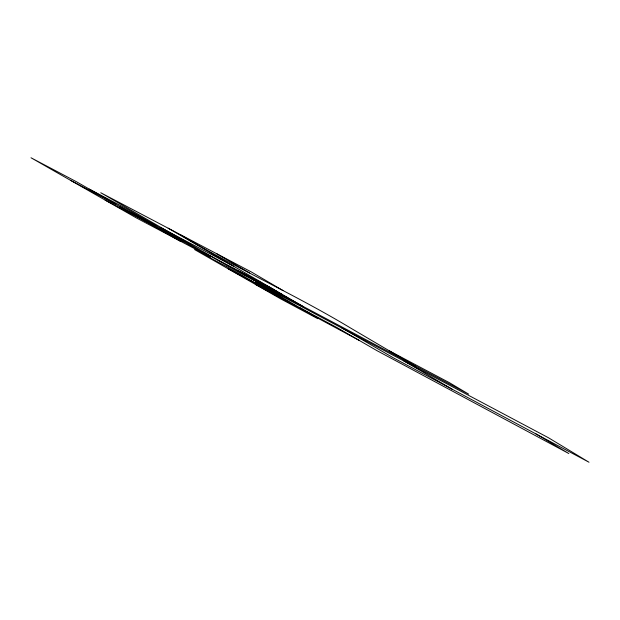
<?xml version="1.0" encoding="UTF-8"?>
<svg xmlns="http://www.w3.org/2000/svg" width="620" height="620" viewBox="0 0 620 620"><rect width="100%" height="100%" fill="white"/><g stroke="black" fill="none" stroke-linecap="round" stroke-linejoin="round"><path stroke-width="0.93" d="M181.644 235.298L181.319 235.298C236.546 268.483 295.562 294.841 350.726 328.12L415.175 366.048M89.342 189.131L126.17 208.576L210.521 257.052L136.377 217.93L31 157.767L76.407 181.722L180.846 241.552M160.944 227.78L233.376 266.081L303.312 306.613M70.416 180.273L115.56 204.158M120.071 206.739L156.201 225.827M105.144 200.097L184.07 241.847M273.614 289.401L233.608 268.197L263.663 285.549M203.345 252.193L234.484 268.7M237.142 270.235L248.209 276.101M261.725 283.27L281.883 294.392L270.475 288.339M389.484 350.928L449.671 382.835L468.619 394.119L240.289 273.133L100.75 192.743L251.24 271.901L282.937 290.501M241.614 272.815L252.642 278.667M266.127 285.82L277.566 291.888M246.024 275.365L269.39 287.719M254.704 280.372L267.856 287.354M279.023 293.283L298.646 304.11M257.726 282.022L279.752 293.717M258.966 282.836L269.886 288.633M283.216 295.717L294.531 301.723M228.331 268.886L266.716 289.346M299.987 307.822L336.986 327.562L376.983 350.672L568.827 453.538L535.998 433.954M255.347 284.363L293.151 304.536M359.143 340.365L319.308 318.944L255.355 282.131L548.537 437.798L589 462.233L393.406 357.864L341.411 327.647M264.143 285.727L240.614 272.133L265.918 285.556L289.075 298.972M258.214 281.24L287.843 298.398M259.904 282.363L283.154 295.825M244.722 274.087L274.544 291.33M246.458 275.233L269.901 288.788M168.16 228.199L233.376 266.081M216.93 253.859L249.604 272.932M403.411 360.615L452.011 389.135M226.463 266.515L194.587 249.565L280.565 298.801L317.75 318.68L226.463 266.515"/></g></svg>
